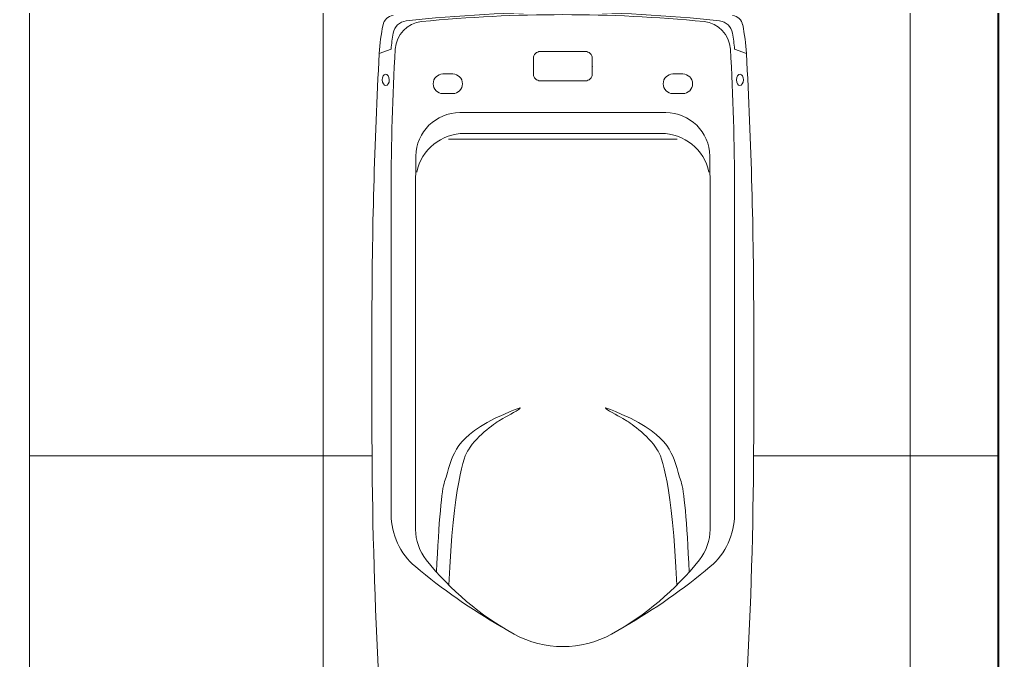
# Model space of a CAD drawing. Header units: millimetres. Extents: x -423835 to -174325, y -1379898 to -1311126.
# Drawn here: x -334780 to -333780, y -1378001 to -1377346 of the extents above; entities that cross this region are included whole.
import ezdxf

# ---------------------------------------------------------------- set-up
doc = ezdxf.new("R2010")
doc.units = ezdxf.units.MM
doc.header["$LTSCALE"] = 100
doc.header["$MEASUREMENT"] = 0
doc.header["$PDSIZE"] = -10
for name, color, linetype, lineweight in [('A-ELEV-LIN1', 2, 'CONTINUOUS', 40), ('A-FLXM-SANI', 6, 'CONTINUOUS', 20), ('A-WAXK-PATT', 8, 'CONTINUOUS', 18), ('A-WAXM-CUBI', 6, 'CONTINUOUS', 20)]:
    doc.layers.add(name, color=color, linetype=linetype, lineweight=lineweight)

# ---------------------------------------------------------------- blocks, each defined once
blk = doc.blocks.new('소변기(정면)')
at = {"layer": 'A-FLXM-SANI'}
for p, q in [((-112.5, 990), (-122.5, 990)), ((112.5, 990), (122.5, 990)), ((-112.5, 970), (-122.5, 970)), ((112.5, 970), (122.5, 970)), ((-105.16, 950.53), (105.16, 950.53)), ((-116.81, 923.44), (116.81, 923.44)), ((-175.4, 871.12), (-175.4, 540.68)), ((-150.4, 524.73), (-150.4, 871.12)), ((150.4, 871.12), (150.4, 524.73)), ((175.4, 540.68), (175.4, 871.12)), ((-195, 737.24), (-195, 633.81)), ((195, 633.81), (195, 737.24))]:
    blk.add_line(p, q, dxfattribs=at)
for points in [[(160.18, 1044.24, 0.054684), (-160.18, 1044.24, 0.325397)], [(-173.33, 1031.83, 0.02097), (-175.43, 1015.2), (-187.5, 1011, 0.013696)], [(187.5, 1011), (175.43, 1015.2, 0.02097), (173.33, 1031.83, 0.325397)], [(-100.4, 929.32), (100.4, 929.32, -0.280363)]]:
    blk.add_lwpolyline(points, format="xyb", dxfattribs=at)
blk.add_lwpolyline([(0, 1013), (23, 1013, -0.414214), (30, 1006), (30, 990, -0.414214), (23, 983), (0, 983), (-23, 983, -0.414214), (-30, 990), (-30, 1006, -0.414214), (-23, 1013)], format="xyb", close=True, dxfattribs=at)
for centre, radius, start, end in [((0, -415.96), 1466.6, 84.3561, 95.6439), ((23.86, 998.45), 211.74, 168.61749, 176.60142), ((-171.94, 1037.87), 12, 96.74504, 168.61749), ((-158.54, 1029.33), 15, 96.26004, 170.3905), ((-141.28, 1013.68), 30, 95.6439, 176.69105), ((141.28, 1013.68), 30, 3.30895, 84.3561), ((158.54, 1029.33), 15, 9.6095, 83.73996), ((171.94, 1037.87), 12, 11.38251, 83.25496), ((-23.86, 998.45), 211.74, 3.39858, 11.38251), ((4805, 737.24), 5000, 176.86139, 180), ((2324.6, 871.12), 2500, 176.69105, 180), ((-2324.6, 871.12), 2500, 0, 3.30895), ((-4805, 737.24), 5000, 0, 3.13861), ((-122.5, 980), 10, 90, 270), ((-112.5, 980), 10, 270, 90), ((112.5, 980), 10, 90, 270), ((122.5, 980), 10, 270, 90), ((-105.16, 905.53), 45, 90, 179.1885), ((105.16, 905.53), 45, 0.8115, 90), ((-100.4, 879.32), 50, 90, 167.95406), ((100.4, 879.32), 50, 12.04594, 90), ((2324.6, 871.12), 2475, 179.1885, 180), ((-2324.6, 871.12), 2475, 0, 0.8115), ((4805, 633.81), 5000, 180, 185.38544), ((-4805, 633.81), 5000, 354.61456, 0), ((-105.4, 540.22), 70, 180, 229.8323), ((105.4, 540.22), 70, 310.1677, 0), ((-100.4, 524.73), 50, 180, 218.54604), ((100.4, 524.73), 50, 321.45396, 0), ((95.13, 680.52), 300, 218.54604, 241.13561), ((-95.13, 680.52), 300, 298.86439, 321.45396), ((227.74, 934.9), 586.48, 229.8323, 240.32813), ((-227.74, 934.9), 586.48, 299.67187, 310.1677), ((0, 507.95), 102.95, 241.13561, 298.86439)]:
    blk.add_arc(centre, radius, start, end, dxfattribs=at)
at = {"layer": 'A-FLXM-SANI', "extrusion": (0, 0, -1)}
blk.add_ellipse((-180.91, 983.99), major_axis=(0.15, -5.79), ratio=0.610385, dxfattribs=at)
at = {"layer": 'A-FLXM-SANI'}
blk.add_ellipse((180.91, 983.99), major_axis=(-0.15, -5.79), ratio=0.610385, dxfattribs=at)
for points in [[(-69.25, 638.36), (-16.09, 662.12), (-61.16, 638.16), (-64.13, 636.47)], [(69.25, 638.36), (16.09, 662.12), (61.16, 638.16), (64.13, 636.47)], [(-120.81, 573.65), (-111.91, 598.93), (-114.72, 614.6), (-69.25, 638.36)], [(-64.13, 636.47), (-66.21, 635.28), (-87.54, 621.21), (-96.52, 606.11)], [(64.13, 636.47), (66.21, 635.28), (87.54, 621.21), (96.52, 606.11)], [(120.81, 573.65), (111.91, 598.93), (114.72, 614.6), (69.25, 638.36)], [(-96.52, 606.11), (-100.97, 600.19), (-111.81, 570.03), (-116.45, 467.83)], [(96.52, 606.11), (100.97, 600.19), (111.81, 570.03), (116.45, 467.83)], [(-129.09, 481.21), (-126.68, 533.22), (-123.75, 565.3), (-120.81, 573.65)], [(129.09, 481.21), (126.68, 533.22), (123.75, 565.3), (120.81, 573.65)]]:
    blk.add_open_spline(points, degree=3, dxfattribs=at)
blk.add_point((30, 998), dxfattribs=at)

msp = doc.modelspace()

# ---------------------------------------------------------------- linework, layer by layer
at = {"layer": 'A-ELEV-LIN1'}
msp.add_lwpolyline([(-333780.42, -1378391.64), (-333780.42, -1375991.64), (-335670.42, -1375991.64), (-335670.42, -1378391.64)], dxfattribs=at)
at = {"layer": 'A-WAXK-PATT', "linetype": 'Continuous'}
for p, q in [((-334470.42, -1378391.64), (-334470.42, -1375991.64)), ((-333870.42, -1378391.64), (-333870.42, -1375991.64)), ((-334420.42, -1377791.64), (-334770.42, -1377791.64)), ((-333780.42, -1377791.64), (-334030.42, -1377791.64))]:
    msp.add_line(p, q, dxfattribs=at)
at = {"layer": 'A-WAXK-PATT'}
msp.add_lwpolyline([(-333780.42, -1378391.64), (-333780.42, -1375991.64)], dxfattribs=at)
at = {"layer": 'A-WAXM-CUBI'}
msp.add_lwpolyline([(-334770.42, -1375991.64), (-334770.42, -1378391.64), (-334790.42, -1378391.64), (-334790.42, -1375991.64)], dxfattribs=at)

# ---------------------------------------------------------------- block references
at = {"layer": 'A-FLXM-SANI'}
msp.add_blockref('소변기(정면)', (-334225.42, -1378391.64), dxfattribs=at)

doc.saveas('drawing.dxf')
